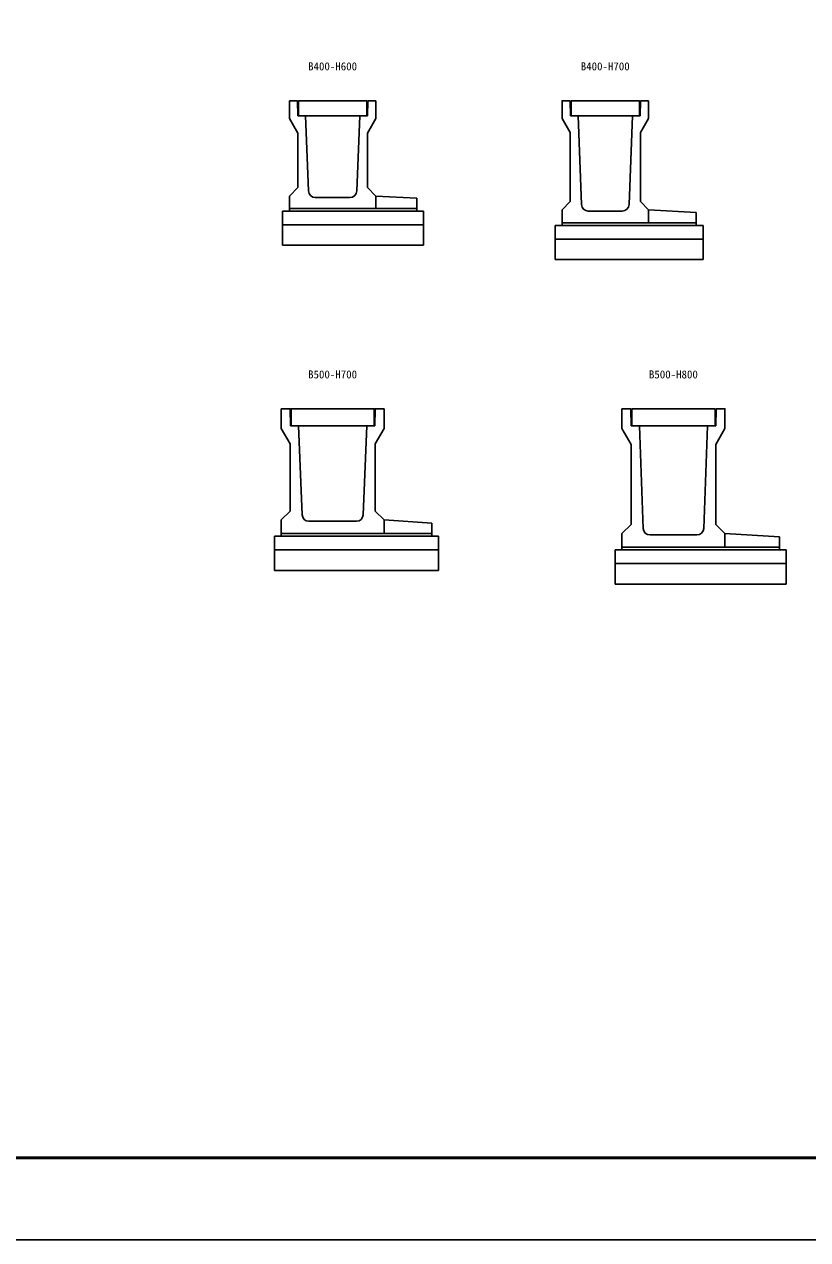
# Model space of a CAD drawing. Units: millimetres, scale not verified. Extents: x -25200 to 25200, y -8910 to 8910.
# Drawn here: x -15060 to -9313, y -8910 to 0 of the extents above; entities that cross this region are included whole.
import ezdxf
from ezdxf.enums import TextEntityAlignment as Align

# ---------------------------------------------------------------- set-up
doc = ezdxf.new("R2010")
doc.units = ezdxf.units.MM
doc.header["$LTSCALE"] = 30
for name, color, linetype, lineweight in [('0-1_Defpoints', 5, 'Continuous', 25), ('0-2_HATCH', 6, 'Continuous', 25), ('0-5_OUTLINE', 3, 'Continuous', 25), ('0-6_TXT', 7, 'Continuous', 25), ('0-7_WAKU', 3, 'Continuous', 25)]:
    doc.layers.add(name, color=color, linetype=linetype, lineweight=lineweight)
doc.styles.add('ＭＳ ゴシック', font='')
doc.styles.get('ＭＳ ゴシック').set_extended_font_data('MS Gothic')

msp = doc.modelspace()

# ---------------------------------------------------------------- linework, layer by layer
at = {"layer": '0-1_Defpoints'}
msp.add_lwpolyline([(-25200, -8910), (0, -8910), (0, 8910), (-25200, 8910)], close=True, dxfattribs=at)
at = {"layer": '0-2_HATCH'}
for points in [[(-13048.1, -669.8), (-12548.1, -669.8), (-12548.1, -559.8), (-13048.1, -559.8)], [(-11048.1, -669.8), (-10548.1, -669.8), (-10548.1, -559.8), (-11048.1, -559.8)], [(-13103.1, -2943.33), (-12493.1, -2943.33), (-12493.1, -2818.33), (-13103.1, -2818.33)], [(-10603.1, -2943.33), (-9993.1, -2943.33), (-9993.1, -2818.33), (-10603.1, -2818.33)]]:
    msp.add_lwpolyline(points, close=True, dxfattribs=at)
at = {"layer": '0-5_OUTLINE'}
for p, q in [((-13115.6, -559.8), (-13115.6, -689.8)), ((-13055.6, -559.8), (-13115.6, -559.8)), ((-13055.6, -559.8), (-13053.1, -669.8)), ((-12540.6, -559.8), (-12543.1, -669.8)), ((-12480.6, -559.8), (-12540.6, -559.8)), ((-12480.6, -689.8), (-12480.6, -559.8)), ((-11055.6, -559.8), (-11053.1, -669.8)), ((-10480.6, -559.8), (-10540.6, -559.8)), ((-10480.6, -689.8), (-10480.6, -559.8)), ((-13115.6, -689.8), (-13053.1, -797.8)), ((-12998.1, -669.8), (-13053.1, -669.8)), ((-12998.1, -669.8), (-12975.09, -1221.88)), ((-12621.1, -1221.88), (-12598.1, -669.8)), ((-12543.1, -669.8), (-12598.1, -669.8)), ((-12480.6, -689.8), (-12543.1, -797.8)), ((-10998.1, -669.8), (-11053.1, -669.8)), ((-10998.1, -669.8), (-10972.49, -1321.76)), ((-10598.1, -669.8), (-10623.71, -1321.76)), ((-10480.6, -689.8), (-10540.6, -793.8)), ((-13053.1, -797.8), (-13053.1, -1197.3)), ((-12543.1, -1197.3), (-12543.1, -797.8)), ((-11055.6, -793.8), (-11055.6, -1299.8)), ((-10540.6, -793.8), (-10540.6, -1299.8)), ((-13053.1, -1197.3), (-13115.6, -1259.8)), ((-12543.1, -1197.3), (-12480.6, -1259.8)), ((-13115.6, -1259.8), (-13115.6, -1369.8)), ((-12671.06, -1269.8), (-12925.14, -1269.8)), ((-12480.6, -1259.8), (-12480.6, -1349.8)), ((-12480.6, -1259.8), (-12180.6, -1274.8)), ((-12180.6, -1274.8), (-12180.6, -1369.8)), ((-11115.6, -1359.8), (-11055.6, -1299.8)), ((-10540.6, -1299.8), (-10480.6, -1359.8)), ((-13165.6, -1369.8), (-13165.6, -1619.8)), ((-12130.6, -1369.8), (-13165.6, -1369.8)), ((-12180.6, -1349.8), (-13115.6, -1349.8)), ((-12130.6, -1369.8), (-12130.6, -1619.8)), ((-11115.6, -1359.8), (-11115.6, -1474.8)), ((-10922.52, -1369.8), (-10673.67, -1369.8)), ((-10480.6, -1359.8), (-10480.6, -1454.8)), ((-10480.6, -1359.8), (-10130.6, -1379.8)), ((-10130.6, -1379.8), (-10130.6, -1474.8)), ((-12130.6, -1469.8), (-13165.6, -1469.8)), ((-11165.6, -1474.8), (-11165.6, -1724.8)), ((-10080.6, -1474.8), (-11165.6, -1474.8)), ((-11115.6, -1454.8), (-10130.6, -1454.8)), ((-10080.6, -1474.8), (-10080.6, -1724.8)), ((-10080.6, -1574.8), (-11165.6, -1574.8)), ((-12130.6, -1619.8), (-13165.6, -1619.8)), ((-10080.6, -1724.8), (-11165.6, -1724.8)), ((-13175.6, -2818.33), (-13175.6, -2963.33)), ((-12485.6, -2818.33), (-12488.1, -2943.33)), ((-12420.6, -2818.33), (-12485.6, -2818.33)), ((-12420.6, -2963.33), (-12420.6, -2818.33)), ((-10675.6, -2818.33), (-10610.6, -2818.33)), ((-10675.6, -2818.33), (-10675.6, -2963.33)), ((-10610.6, -2818.33), (-10608.1, -2943.33)), ((-9985.6, -2818.33), (-9988.1, -2943.33)), ((-13175.6, -2963.33), (-13110.6, -3075.69)), ((-13048.1, -2943.33), (-13108.1, -2943.33)), ((-13048.1, -2943.33), (-13022.49, -3595.29)), ((-12548.1, -2943.33), (-12573.71, -3595.29)), ((-12488.1, -2943.33), (-12548.1, -2943.33)), ((-12420.6, -2963.33), (-12485.6, -3076.33)), ((-10675.6, -2963.33), (-10608.1, -3080.33)), ((-10548.1, -2943.33), (-10608.1, -2943.33)), ((-10548.1, -2943.33), (-10519.9, -3695.21)), ((-10048.1, -2943.33), (-10076.29, -3695.21)), ((-9988.1, -2943.33), (-10048.1, -2943.33)), ((-9920.6, -2963.33), (-9988.1, -3080.33)), ((-13110.6, -3075.69), (-13110.6, -3568.33)), ((-12485.6, -3076.33), (-12485.6, -3568.33)), ((-10608.1, -3080.33), (-10608.1, -3665.83)), ((-9988.1, -3080.33), (-9988.1, -3665.83)), ((-13175.6, -3633.33), (-13110.6, -3568.33)), ((-13175.6, -3753.33), (-13175.6, -3633.33)), ((-12972.52, -3643.33), (-12623.67, -3643.33)), ((-12485.6, -3568.33), (-12420.6, -3633.33)), ((-12420.6, -3633.33), (-12420.6, -3733.33)), ((-13175.6, -3733.33), (-12070.6, -3733.33)), ((-10675.6, -3733.33), (-10608.1, -3665.83)), ((-10675.6, -3853.33), (-10675.6, -3733.33)), ((-9920.6, -3733.33), (-9920.6, -3833.33)), ((-13225.6, -3753.33), (-13225.6, -4003.33)), ((-12020.6, -3753.33), (-13225.6, -3753.33)), ((-12020.6, -3753.33), (-12020.6, -4003.33)), ((-10469.94, -3743.33), (-10126.26, -3743.33)), ((-9520.6, -3758.33), (-9520.6, -3853.33)), ((-12020.6, -3853.33), (-13225.6, -3853.33)), ((-10725.6, -3853.33), (-10725.6, -4103.33)), ((-9470.6, -3853.33), (-10725.6, -3853.33)), ((-10675.6, -3833.33), (-9520.6, -3833.33)), ((-9470.6, -3853.33), (-9470.6, -4103.33)), ((-12020.6, -4003.33), (-13225.6, -4003.33)), ((-9470.6, -3953.33), (-10725.6, -3953.33)), ((-9470.6, -4103.33), (-10725.6, -4103.33))]:
    msp.add_line(p, q, dxfattribs=at)
for points in [[(-11055.6, -559.8), (-11115.6, -559.8), (-11115.6, -689.8), (-11055.6, -793.8)], [(-10540.6, -559.8), (-10543.1, -669.8), (-10598.1, -669.8)], [(-13175.6, -2818.33), (-13110.6, -2818.33), (-13108.1, -2943.33)], [(-9920.6, -2963.33), (-9920.6, -2818.33), (-9985.6, -2818.33)], [(-12420.6, -3633.33), (-12070.6, -3658.33), (-12070.6, -3753.33)], [(-9988.1, -3665.83), (-9920.6, -3733.33), (-9520.6, -3758.33)]]:
    msp.add_lwpolyline(points, dxfattribs=at)
for centre, start, end in [((-12925.14, -1219.8), 182.38594, 270), ((-12671.06, -1219.8), 270, 357.61406), ((-10922.52, -1319.8), 182.24975, 270), ((-10673.67, -1319.8), 270, 357.75025), ((-12972.52, -3593.33), 182.24975, 270), ((-12623.67, -3593.33), 270, 357.75026), ((-10469.94, -3693.33), 182.14759, 270), ((-10126.26, -3693.33), 270, 357.85241)]:
    msp.add_arc(centre, 50, start, end, dxfattribs=at)
at = {"layer": '0-7_WAKU', "lineweight": 50}
msp.add_lwpolyline([(-24600, -8310), (-600, -8310), (-600, 8310), (-24600, 8310)], close=True, dxfattribs=at)

# ---------------------------------------------------------------- texts
at = {"layer": '0-6_TXT', "style": 'ＭＳ ゴシック'}
for s, p in [('B400-H600', (-12978.1, -355.01)), ('B400-H700', (-10978.1, -355.01)), ('B500-H700', (-12978.1, -2613.54)), ('B500-H800', (-10478.1, -2613.54))]:
    msp.add_text(s, height=58.65, dxfattribs=at).set_placement(p, align=Align.BOTTOM_LEFT)

doc.saveas('drawing.dxf')
